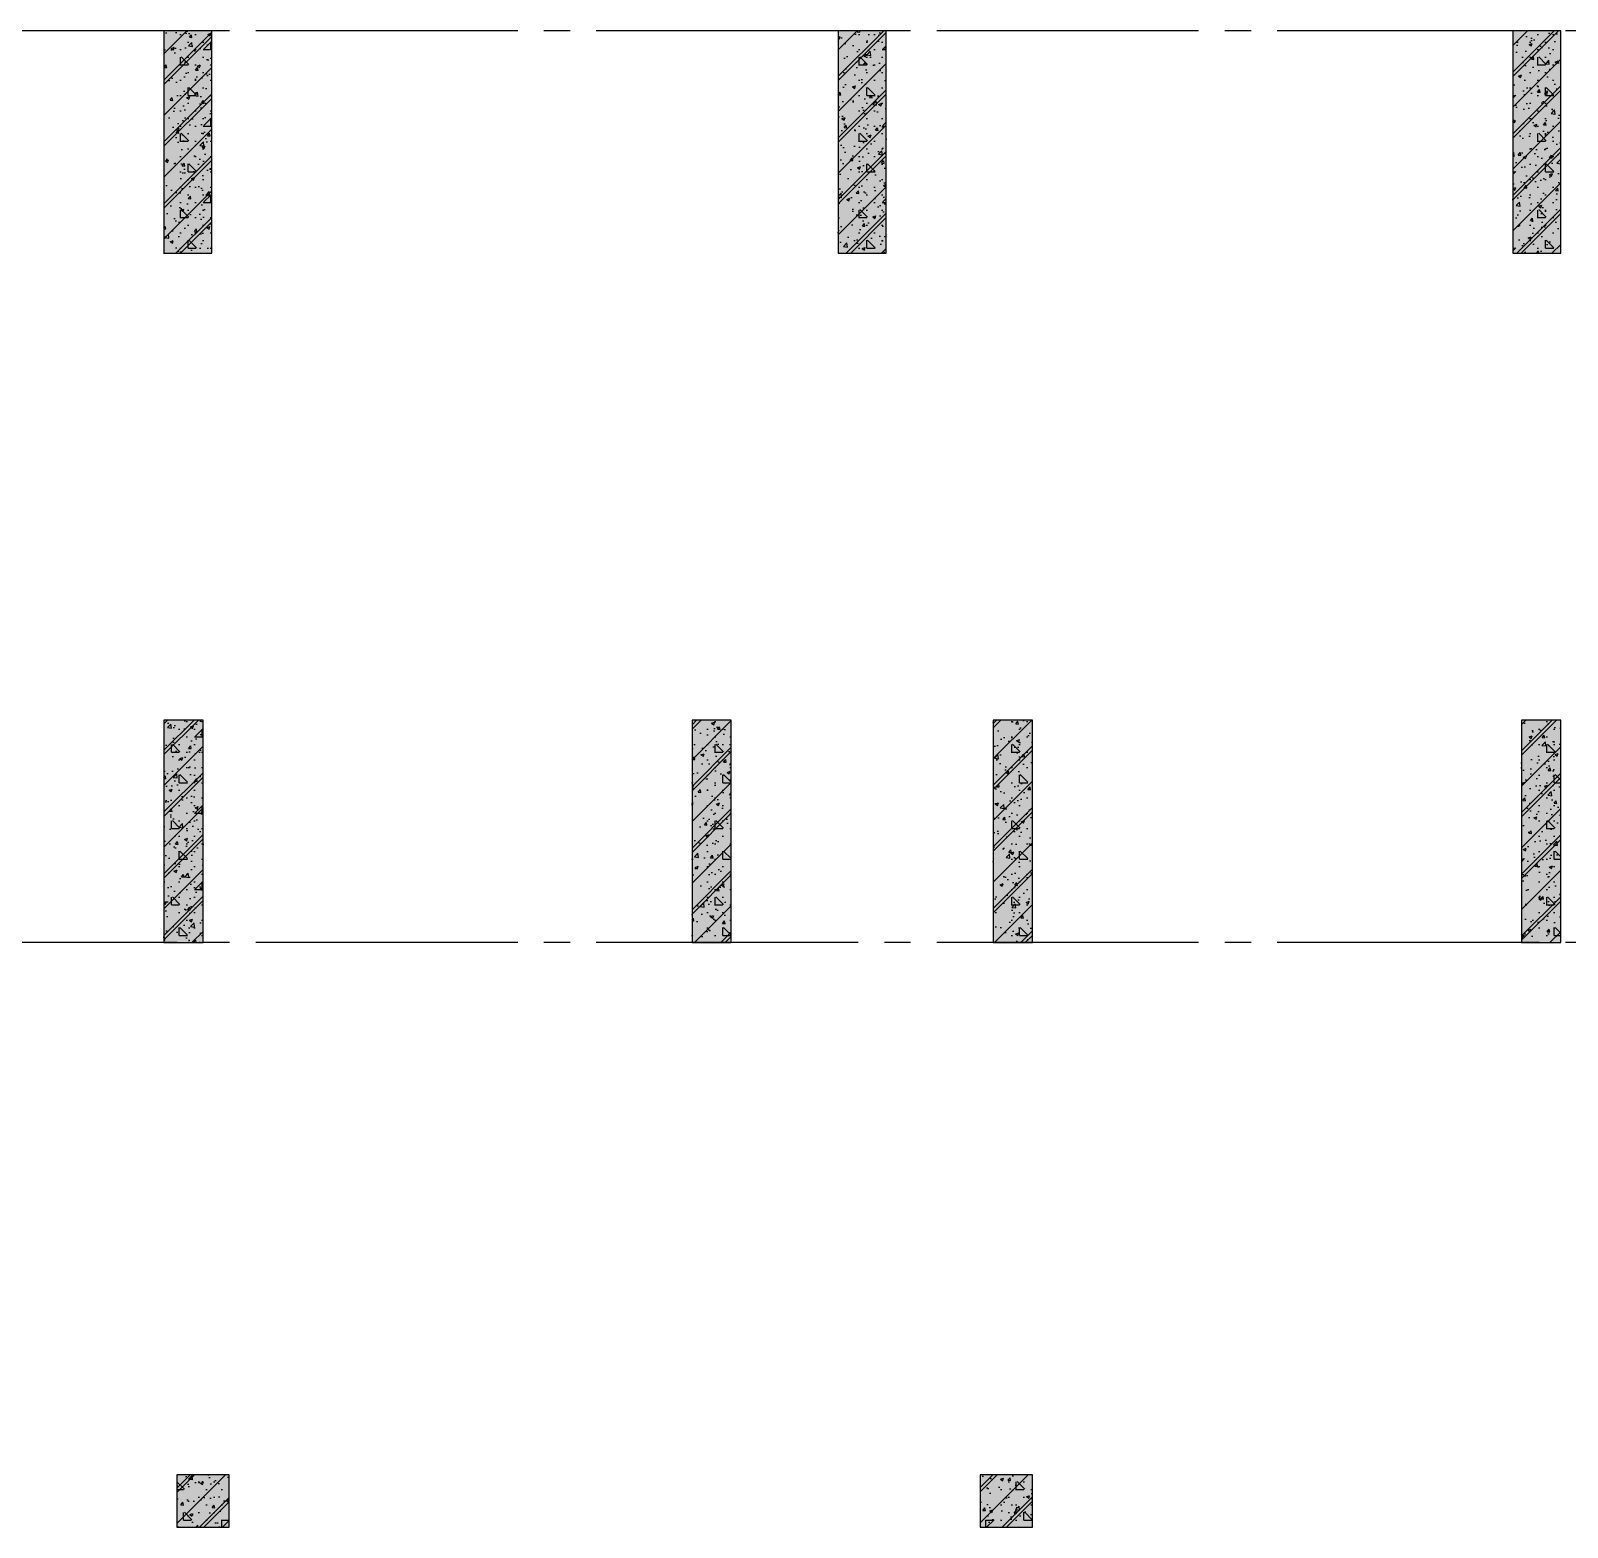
# Model space of a CAD drawing. Header units: millimetres. Extents: x 379264 to 1158416, y -283062 to 356890.
# Drawn here: x 431586 to 449186, y 219117 to 236267 of the extents above; entities that cross this region are included whole.
import ezdxf
from ezdxf.enums import TextEntityAlignment as Align

# ---------------------------------------------------------------- set-up
doc = ezdxf.new("R2010")
doc.units = ezdxf.units.MM
doc.linetypes.add('MB_Luoi truc$0$Center101', pattern=[13, 10, -1, 1, -1])
for name, color, linetype in [('mb_cot ham 2$0$Concrete Hatch', 218, 'Continuous'), ('mb_cot ham 2$0$Concrete Line', 6, 'Continuous'), ('mb_cot ham 2$0$Concrete Solid', 216, 'Continuous'), ('MB_Luoi truc$0$Grid', 34, 'Continuous'), ('MB_Luoi truc$0$Grid Line', 251, 'MB_Luoi truc$0$Center101')]:
    doc.layers.add(name, color=color, linetype=linetype)
doc.styles.add('MB_Luoi truc$0$Grid A-F$0$VNI-HelveCB', font='VHELVCB_0.TTF')
pattern_1 = [(45, (-100, -2300), (-176.7766952966369, 176.7766952966369), []), (45, (-100, -2250), (-353.5533905932737, 353.5533905932738), []), (49.99999999999999, (-100, -2300), (358.6300913003767, -31.37606749129755), [37.5, -412.5]), (355, (-100, -2300), (-69.3756668065, 376.0960668500059), [30, -330]), (100.4514, (-70.11416, -2302.614669999999), (289.2546908570108, 344.7197710304768), [31.870095, -350.571056]), (46.18420000000001, (-100, -2200), (533.6205243128222, -82.75950716450905), [56.25, -618.75]), (96.6356, (-55.53162750000001, -2206.8966535), (467.3313527743517, 487.0589354502209), [47.805144, -525.8565]), (351.1842, (-100, -2200), (467.3309725668136, 487.0593004626623), [45, -495]), (21, (-50, -2225), (298.4535260592309, -201.3094453326694), [37.5, -412.5]), (326.0000000000001, (-50, -2225), (121.6576659607909, 362.5750225234265), [30, -330]), (71.4514, (-25.1288835, -2241.775803), (420.111314290745, 161.2652483549762), [31.870095, -350.571056]), (37.50000000000001, (-100, -2300), (6.079927658645334, 166.4469269156558), [0, -326, 0, -335, 0, -331.25]), (7.499999999999999, (-100, -2300), (131.5347687210743, 197.2058559411801), [0, -191, 0, -318.5, 0, -126.25]), (327.5, (-211.5, -2300), (266.9112180862045, -11.2774358671899), [0, -125, 0, -390, 0, -517.5]), (317.5, (-261.5, -2300), (291.5930846711931, 50.05249116615882), [0, -162.5, 0, -259, 0, -367.5]), (0, (75, -2125), (0, 875), [87.5, -787.5]), (0, (337.5, -1950), (0, 875), [87.5, -787.5]), (0, (162.5, -1600), (0, 875), [87.5, -350, 87.5, -350]), (90, (75, -2125), (-875, 5.35782974626967e-14), [87.5, -787.5]), (90, (162.5, -1600), (-875, 5.35782974626967e-14), [87.5, -787.5]), (90, (425, -1950), (-875, 5.35782974626967e-14), [87.5, -787.5]), (90, (600, -1687.5), (-875, 5.35782974626967e-14), [87.5, -787.5]), (135, (162.5, -2125), (-875.016357447105, 8.881784197001252e-14), [123.76, -1113.7]), (135, (250, -1600), (-875.016357447105, 8.881784197001252e-14), [123.76, -1113.7]), (45, (337.5, -1950), (8.881784197001252e-14, 875.016357447105), [123.76, -247.485, 123.76, -742.455]), (0, (-275, -2300), (87.5, 87.5), [-175, 0])]
pattern_2 = [(45, (0, -2300), (-176.7766952966369, 176.7766952966369), []), (45, (0, -2250), (-353.5533905932737, 353.5533905932738), []), (49.99999999999999, (0, -2300), (358.6300913003767, -31.37606749129755), [37.5, -412.5]), (355, (0, -2300), (-69.3756668065, 376.0960668500059), [30, -330]), (100.4514, (29.88584, -2302.614669999999), (289.2546908570108, 344.7197710304768), [31.870095, -350.571056]), (46.18420000000001, (0, -2200), (533.6205243128222, -82.75950716450905), [56.25, -618.75]), (96.6356, (44.46837249999999, -2206.8966535), (467.3313527743517, 487.0589354502209), [47.805144, -525.8565]), (351.1842, (0, -2200), (467.3309725668136, 487.0593004626623), [45, -495]), (21, (50, -2225), (298.4535260592309, -201.3094453326694), [37.5, -412.5]), (326.0000000000001, (50, -2225), (121.6576659607909, 362.5750225234265), [30, -330]), (71.4514, (74.8711165, -2241.775803), (420.111314290745, 161.2652483549762), [31.870095, -350.571056]), (37.50000000000001, (0, -2300), (6.079927658645334, 166.4469269156558), [0, -326, 0, -335, 0, -331.25]), (7.499999999999999, (0, -2300), (131.5347687210743, 197.2058559411801), [0, -191, 0, -318.5, 0, -126.25]), (327.5, (-111.5, -2300), (266.9112180862045, -11.2774358671899), [0, -125, 0, -390, 0, -517.5]), (317.5, (-161.5, -2300), (291.5930846711931, 50.05249116615882), [0, -162.5, 0, -259, 0, -367.5]), (0, (175, -2125), (0, 875), [87.5, -787.5]), (0, (437.5, -1950), (0, 875), [87.5, -787.5]), (0, (262.5, -1600), (0, 875), [87.5, -350, 87.5, -350]), (90, (175, -2125), (-875, 5.35782974626967e-14), [87.5, -787.5]), (90, (262.5, -1600), (-875, 5.35782974626967e-14), [87.5, -787.5]), (90, (525, -1950), (-875, 5.35782974626967e-14), [87.5, -787.5]), (90, (700, -1687.5), (-875, 5.35782974626967e-14), [87.5, -787.5]), (135, (262.5, -2125), (-875.016357447105, 8.881784197001252e-14), [123.76, -1113.7]), (135, (350, -1600), (-875.016357447105, 8.881784197001252e-14), [123.76, -1113.7]), (45, (437.5, -1950), (8.881784197001252e-14, 875.016357447105), [123.76, -247.485, 123.76, -742.455]), (0, (-175, -2300), (87.5, 87.5), [-175, 0])]

# ---------------------------------------------------------------- blocks, each defined once
blk = doc.blocks.new('*U1596')
at = {"layer": 'MB_Luoi truc$0$Grid Line'}
blk.add_line((0, 0), (0, 438), dxfattribs=at)
at = {"layer": 'MB_Luoi truc$0$Grid', "lineweight": -2, "style": 'MB_Luoi truc$0$Grid A-F$0$VNI-HelveCB'}
for tag, p in [('GRIDSUB', (0, 447)), ('GRID', (0, -9))]:
    blk.add_attdef(tag, text='', height=5, dxfattribs=at).set_placement(p, align=Align.MIDDLE)
blk = doc.blocks.new('*U1650')
at = {"layer": 'mb_cot ham 2$0$Concrete Hatch'}
h = blk.add_hatch(dxfattribs=at)
h.set_pattern_fill('CONCRETE', color=256, scale=50, style=0, pattern_type=2)
h.set_pattern_definition([(45, (-50, -249.9999999999998), (-176.7766952966369, 176.7766952966369), []), (45, (-50, -199.9999999999998), (-353.5533905932737, 353.5533905932738), []), (49.99999999999999, (-50, -249.9999999999998), (358.6300913003767, -31.37606749129755), [37.5, -412.5]), (355, (-50, -249.9999999999998), (-69.3756668065, 376.0960668500059), [30, -330]), (100.4514, (-20.11416, -252.6146699999998), (289.2546908570108, 344.7197710304768), [31.870095, -350.571056]), (46.18420000000001, (-50, -149.9999999999998), (533.6205243128222, -82.75950716450905), [56.25, -618.75]), (96.6356, (-5.531627500000013, -156.8966534999998), (467.3313527743517, 487.0589354502209), [47.805144, -525.8565]), (351.1842, (-50, -149.9999999999998), (467.3309725668136, 487.0593004626623), [45, -495]), (21, (0, -174.9999999999998), (298.4535260592309, -201.3094453326694), [37.5, -412.5]), (326.0000000000001, (0, -174.9999999999998), (121.6576659607909, 362.5750225234265), [30, -330]), (71.4514, (24.87111649999997, -191.7758029999998), (420.111314290745, 161.2652483549762), [31.870095, -350.571056]), (37.50000000000001, (-50, -249.9999999999998), (6.079927658645334, 166.4469269156558), [0, -326, 0, -335, 0, -331.25]), (7.499999999999999, (-50, -249.9999999999998), (131.5347687210743, 197.2058559411801), [0, -191, 0, -318.5, 0, -126.25]), (327.5, (-161.5, -249.9999999999998), (266.9112180862045, -11.2774358671899), [0, -125, 0, -390, 0, -517.5]), (317.5, (-211.5, -249.9999999999998), (291.5930846711931, 50.05249116615882), [0, -162.5, 0, -259, 0, -367.5]), (0, (125, -74.99999999999983), (0, 875), [87.5, -787.5]), (0, (387.5, 100.0000000000002), (0, 875), [87.5, -787.5]), (0, (212.5, 450.0000000000002), (0, 875), [87.5, -350, 87.5, -350]), (90, (125, -74.99999999999983), (-875, 5.35782974626967e-14), [87.5, -787.5]), (90, (212.5, 450.0000000000002), (-875, 5.35782974626967e-14), [87.5, -787.5]), (90, (475, 100.0000000000002), (-875, 5.35782974626967e-14), [87.5, -787.5]), (90, (650, 362.5000000000002), (-875, 5.35782974626967e-14), [87.5, -787.5]), (135, (212.5, -74.99999999999983), (-875.016357447105, 8.881784197001252e-14), [123.76, -1113.7]), (135, (300, 450.0000000000002), (-875.016357447105, 8.881784197001252e-14), [123.76, -1113.7]), (45, (387.5, 100.0000000000002), (8.881784197001252e-14, 875.016357447105), [123.76, -247.485, 123.76, -742.455]), (0, (-225, -249.9999999999998), (87.5, 87.5), [-175, 0])])
h.paths.add_polyline_path([(-300, 200), (-300, -399.9999999999998), (300, -399.9999999999999), (300, 200)])
at = {"layer": 'mb_cot ham 2$0$Concrete Solid'}
blk.add_hatch(color=256, dxfattribs=at).paths.add_polyline_path([(-300, 200), (-300, -399.9999999999998), (300, -399.9999999999999), (300, 200)])
at = {"layer": 'mb_cot ham 2$0$Concrete Line'}
blk.add_lwpolyline([(-300, 200), (-300, -399.9999999999998), (300, -399.9999999999999), (300, 200)], close=True, dxfattribs=at)
blk = doc.blocks.new('*U1610')
at = {"layer": 'mb_cot ham 2$0$Concrete Hatch'}
h = blk.add_hatch(dxfattribs=at)
h.set_pattern_fill('CONCRETE', color=256, scale=50, style=0, pattern_type=2)
h.set_pattern_definition([(45, (-200, -2300), (-176.7766952966369, 176.7766952966369), []), (45, (-200, -2250), (-353.5533905932737, 353.5533905932738), []), (49.99999999999999, (-200, -2300), (358.6300913003767, -31.37606749129755), [37.5, -412.5]), (355, (-200, -2300), (-69.3756668065, 376.0960668500059), [30, -330]), (100.4514, (-170.11416, -2302.614669999999), (289.2546908570108, 344.7197710304768), [31.870095, -350.571056]), (46.18420000000001, (-200, -2200), (533.6205243128222, -82.75950716450905), [56.25, -618.75]), (96.6356, (-155.5316275, -2206.8966535), (467.3313527743517, 487.0589354502209), [47.805144, -525.8565]), (351.1842, (-200, -2200), (467.3309725668136, 487.0593004626623), [45, -495]), (21, (-150, -2225), (298.4535260592309, -201.3094453326694), [37.5, -412.5]), (326.0000000000001, (-150, -2225), (121.6576659607909, 362.5750225234265), [30, -330]), (71.4514, (-125.1288835, -2241.775803), (420.111314290745, 161.2652483549762), [31.870095, -350.571056]), (37.50000000000001, (-200, -2300), (6.079927658645334, 166.4469269156558), [0, -326, 0, -335, 0, -331.25]), (7.499999999999999, (-200, -2300), (131.5347687210743, 197.2058559411801), [0, -191, 0, -318.5, 0, -126.25]), (327.5, (-311.5, -2300), (266.9112180862045, -11.2774358671899), [0, -125, 0, -390, 0, -517.5]), (317.5, (-361.5, -2300), (291.5930846711931, 50.05249116615882), [0, -162.5, 0, -259, 0, -367.5]), (0, (-25, -2125), (0, 875), [87.5, -787.5]), (0, (237.5, -1950), (0, 875), [87.5, -787.5]), (0, (62.5, -1600), (0, 875), [87.5, -350, 87.5, -350]), (90, (-25, -2125), (-875, 5.35782974626967e-14), [87.5, -787.5]), (90, (62.5, -1600), (-875, 5.35782974626967e-14), [87.5, -787.5]), (90, (325, -1950), (-875, 5.35782974626967e-14), [87.5, -787.5]), (90, (500, -1687.5), (-875, 5.35782974626967e-14), [87.5, -787.5]), (135, (62.5, -2125), (-875.016357447105, 8.881784197001252e-14), [123.76, -1113.7]), (135, (150, -1600), (-875.016357447105, 8.881784197001252e-14), [123.76, -1113.7]), (45, (237.5, -1950), (8.881784197001252e-14, 875.016357447105), [123.76, -247.485, 123.76, -742.455]), (0, (-375, -2300), (87.5, 87.5), [-175, 0])])
h.paths.add_polyline_path([(-350, 150), (-350, -2400), (200, -2400), (200, 150)])
at = {"layer": 'mb_cot ham 2$0$Concrete Solid'}
blk.add_hatch(color=256, dxfattribs=at).paths.add_polyline_path([(-350, 150), (-350, -2400), (200, -2400), (200, 150)])
at = {"layer": 'mb_cot ham 2$0$Concrete Line'}
blk.add_lwpolyline([(-350, 150), (-350, -2400), (200, -2400), (200, 150)], close=True, dxfattribs=at)
blk = doc.blocks.new('*U1611')
at = {"layer": 'mb_cot ham 2$0$Concrete Hatch'}
h = blk.add_hatch(dxfattribs=at)
h.set_pattern_fill('CONCRETE', color=256, scale=50, style=0, pattern_type=2)
h.set_pattern_definition(pattern_1)
h.paths.add_polyline_path([(-300, 150), (-300, -2400), (250, -2400), (250, 150)])
at = {"layer": 'mb_cot ham 2$0$Concrete Solid'}
blk.add_hatch(color=256, dxfattribs=at).paths.add_polyline_path([(-300, 150), (-300, -2400), (250, -2400), (250, 150)])
at = {"layer": 'mb_cot ham 2$0$Concrete Line'}
blk.add_lwpolyline([(-300, 150), (-300, -2400), (250, -2400), (250, 150)], close=True, dxfattribs=at)
blk = doc.blocks.new('*U1612')
at = {"layer": 'mb_cot ham 2$0$Concrete Hatch'}
h = blk.add_hatch(dxfattribs=at)
h.set_pattern_fill('CONCRETE', color=256, scale=50, style=0, pattern_type=2)
h.set_pattern_definition(pattern_2)
h.paths.add_polyline_path([(-250, 150), (-250, -2400), (300, -2400), (300, 150)])
at = {"layer": 'mb_cot ham 2$0$Concrete Solid'}
blk.add_hatch(color=256, dxfattribs=at).paths.add_polyline_path([(-250, 150), (-250, -2400), (300, -2400), (300, 150)])
at = {"layer": 'mb_cot ham 2$0$Concrete Line'}
blk.add_lwpolyline([(-250, 150), (-250, -2400), (300, -2400), (300, 150)], close=True, dxfattribs=at)
blk = doc.blocks.new('*U1606')
at = {"layer": 'mb_cot ham 2$0$Concrete Hatch'}
h = blk.add_hatch(dxfattribs=at)
h.set_pattern_fill('CONCRETE', color=256, scale=50, style=0, pattern_type=2)
h.set_pattern_definition(pattern_1)
h.paths.add_polyline_path([(-250, 150), (-250, -2400), (200, -2400), (200, 150)])
at = {"layer": 'mb_cot ham 2$0$Concrete Solid'}
blk.add_hatch(color=256, dxfattribs=at).paths.add_polyline_path([(-250, 150), (-250, -2400), (200, -2400), (200, 150)])
at = {"layer": 'mb_cot ham 2$0$Concrete Line'}
blk.add_lwpolyline([(-250, 150), (-250, -2400), (200, -2400), (200, 150)], close=True, dxfattribs=at)
blk = doc.blocks.new('*U1605')
at = {"layer": 'mb_cot ham 2$0$Concrete Hatch'}
h = blk.add_hatch(dxfattribs=at)
h.set_pattern_fill('CONCRETE', color=256, scale=50, style=0, pattern_type=2)
h.set_pattern_definition(pattern_2)
h.paths.add_polyline_path([(-200, 150), (-200, -2400), (250, -2400), (250, 150)])
at = {"layer": 'mb_cot ham 2$0$Concrete Solid'}
blk.add_hatch(color=256, dxfattribs=at).paths.add_polyline_path([(-200, 150), (-200, -2400), (250, -2400), (250, 150)])
at = {"layer": 'mb_cot ham 2$0$Concrete Line'}
blk.add_lwpolyline([(-200, 150), (-200, -2400), (250, -2400), (250, 150)], close=True, dxfattribs=at)

msp = doc.modelspace()

# ---------------------------------------------------------------- block references
for p in [(433561.1062512292, 219517.4330657281), (442761.1062512292, 219517.4330657281)]:
    msp.add_blockref('*U1650', p)
at = {"layer": 'mb_cot ham 2$0$Concrete Line'}
for name, p in [('*U1612', (433361.1062444114, 236117.4330680568)), ('*U1611', (441136.1062444114, 236117.4330680568)), ('*U1610', (448911.1062444114, 236117.4330680569)), ('*U1606', (433361.1062444114, 228217.4330657281)), ('*U1605', (439361.1062444114, 228217.4330680568)), ('*U1606', (442861.1062444114, 228217.4330657281)), ('*U1606', (448911.1062444114, 228217.4330657272))]:
    msp.add_blockref(name, p, dxfattribs=at)
at = {"layer": 'MB_Luoi truc$0$Grid', "xscale": 300.0000000000008, "yscale": 300.0000000000008, "zscale": 300.0000000000008, "rotation": 90}
for p in [(515164.0253128951, 236267.4330657282), (515164.0253128951, 225817.4330657282)]:
    msp.add_blockref('*U1596', p, dxfattribs=at)

doc.saveas('drawing.dxf')
